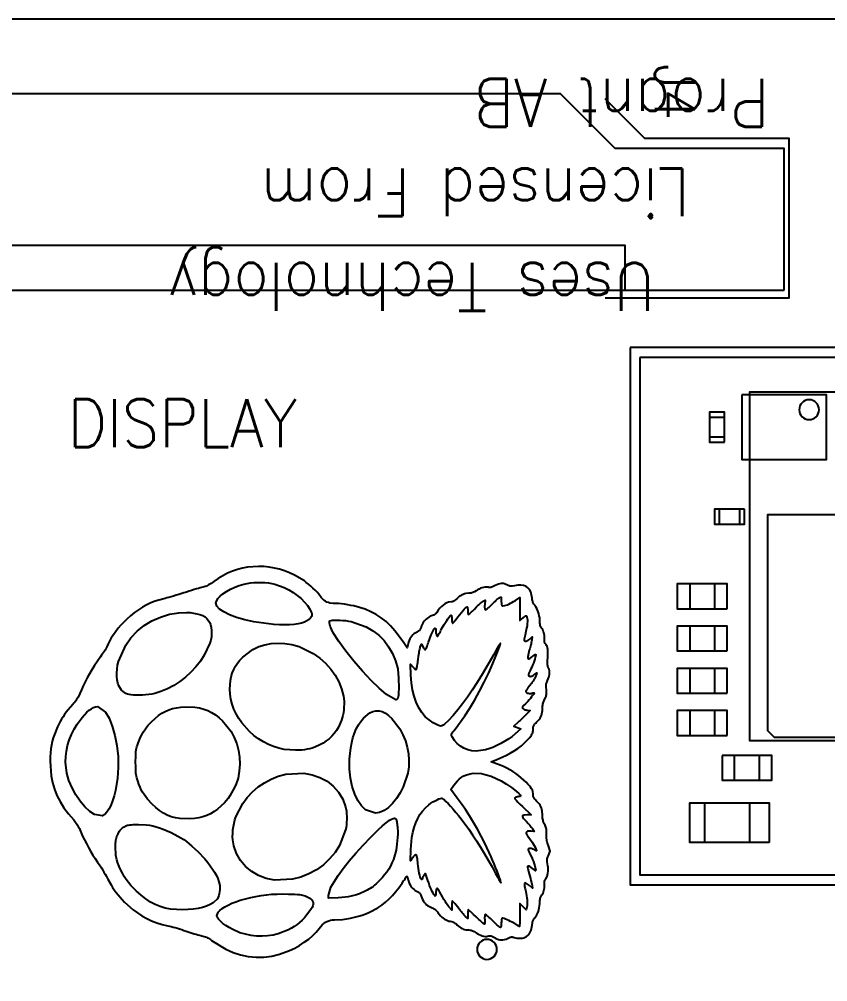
# Model space of a CAD drawing. Header units: millimetres. Extents: x 11 to 294, y 32 to 198.
# Drawn here: x 160.72 to 176.97, y 167.89 to 187.24 of the extents above; entities that cross this region are included whole.
import ezdxf

# ---------------------------------------------------------------- set-up
doc = ezdxf.new("R2010")
doc.units = ezdxf.units.MM
for name, color, linetype in [('BOARD_OUTLINE', 85, 'Continuous'), ('PARTS_BOTTOM', 12, 'Continuous'), ('PARTS_TOP', 111, 'Continuous'), ('SILK_BOTTOM', 85, 'Continuous'), ('SILK_TOP', 85, 'Continuous')]:
    doc.layers.add(name, color=color, linetype=linetype)
doc.styles.get("Standard").update_dxf_attribs({"font": 'standard'})

# ---------------------------------------------------------------- blocks, each defined once
blk = doc.blocks.new('Raspberry_Pi4B')
at = {"layer": 'BOARD_OUTLINE'}
blk.add_lwpolyline([(58.5, 3.5), (-20.5, 3.5, 0.414214), (-23.5, 0.5), (-23.5, -49.5, 0.414214), (-20.5, -52.5), (58.5, -52.5, 0.414214), (61.5, -49.5), (61.5, 0.5, 0.414214)], format="xyb", close=True, dxfattribs=at)
at = {"layer": 'PARTS_TOP'}
for points in [[(56.05, -35.7), (58.9, -35.7), (58.9, -32.3), (60, -31.2), (60, -17.8), (58.85, -16.65), (58.85, -13.3), (56.05, -13.3), (56.05, -35.7)], [(56.05, -32.5), (56.95, -32.5), (56.95, -16.5), (56.05, -16.5)], [(54.9, -32.6), (44.1, -32.6), (44.1, -45.6), (54.9, -45.6), (54.9, -32.6)], [(54.7, -32.8), (44.3, -32.8), (44.3, -45.4), (54.7, -45.4), (54.7, -32.8)], [(47.1, -34.55), (47.6, -34.55), (47.6, -33.55), (47.1, -33.55), (47.1, -34.55)], [(47.95, -34.55), (48.45, -34.55), (48.45, -33.55), (47.95, -33.55), (47.95, -34.55)], [(48.8, -34.55), (49.3, -34.55), (49.3, -33.55), (48.8, -33.55), (48.8, -34.55)], [(49.65, -34.55), (50.15, -34.55), (50.15, -33.55), (49.65, -33.55), (49.65, -34.55)], [(44.95, -35.4), (44.95, -33.8), (45.75, -33.8), (45.75, -35.4), (44.95, -35.4)], [(47.6, -33.8), (47.1, -33.8)], [(48.45, -33.8), (47.95, -33.8)], [(49.3, -33.8), (48.8, -33.8)], [(50.15, -33.8), (49.65, -33.8)], [(45.75, -34.1), (44.95, -34.1)], [(53, -34.5), (53.6, -34.5), (53.6, -34.2), (53, -34.2), (53, -34.5)], [(53.1, -34.5), (53.1, -34.2)], [(53.5, -34.2), (53.5, -34.5)], [(47.6, -34.3), (47.1, -34.3)], [(48.45, -34.3), (47.95, -34.3)], [(49.3, -34.3), (48.8, -34.3)], [(50.15, -34.3), (49.65, -34.3)], [(51.65, -34.9), (51.65, -34.3), (51.35, -34.3), (51.35, -34.9), (51.65, -34.9)], [(51.35, -34.4), (51.65, -34.4)], [(46.7, -34.45), (46.2, -34.45), (46.2, -35.45), (46.7, -35.45), (46.7, -34.45)], [(46.2, -34.7), (46.7, -34.7)], [(51.65, -34.8), (51.35, -34.8)], [(45.75, -35), (44.95, -35)], [(53.95, -34.85), (52.65, -34.85), (52.65, -36.55), (53.95, -36.55), (53.95, -34.85)], [(46.2, -35.2), (46.7, -35.2)], [(47.065, -40.635), (51.535, -40.635), (51.535, -35.365), (47.1996, -35.365), (47.065, -35.4996), (47.065, -40.635)]]:
    blk.add_lwpolyline(points, dxfattribs=at)
blk.add_lwpolyline([(53.45, -36.2, 1), (53.85, -36.2, 1)], format="xyb", close=True, dxfattribs=at)
at = {"layer": 'SILK_BOTTOM'}
blk.add_lwpolyline([(42.6, -29.725, 1), (43, -29.725, 1)], format="xyb", close=True, dxfattribs=at)
blk.add_lwpolyline([(54, -42), (54, -35), (47, -35), (47, -42), (54, -42)], dxfattribs=at)
at = {"layer": 'SILK_TOP'}
for points in [[(48.4482, -30.9637), (48.4754, -30.9544), (48.4904, -30.9505), (48.5057, -30.9472), (48.521, -30.9445), (48.536, -30.9426), (48.5501, -30.9414), (48.5632, -30.9411), (48.5748, -30.9417), (48.699, -30.9492), (48.7492, -30.95), (48.7923, -30.9488), (48.8292, -30.9456), (48.8606, -30.9402), (48.8872, -30.9328), (48.9098, -30.9232), (48.9292, -30.9114), (48.953, -30.8952), (48.9643, -30.8892), (48.9753, -30.8845), (48.986, -30.8811), (48.9964, -30.879), (49.0067, -30.878), (49.0169, -30.8781), (49.0271, -30.8793), (49.0796, -30.882), (49.1096, -30.8791), (49.1403, -30.8737), (49.1705, -30.8663), (49.1988, -30.8571), (49.2241, -30.8464), (49.2449, -30.8346), (49.26, -30.8219), (49.276, -30.8083), (49.2856, -30.8031), (49.2966, -30.7988), (49.3094, -30.7955), (49.3244, -30.7929), (49.3417, -30.7912), (49.3617, -30.7902), (49.3849, -30.7899), (49.4684, -30.7841), (49.5094, -30.7772), (49.5493, -30.7678), (49.5874, -30.7561), (49.6231, -30.7424), (49.656, -30.7267), (49.6853, -30.7093), (49.7106, -30.6903), (49.7375, -30.6697), (49.7513, -30.6615), (49.7659, -30.6545), (49.7813, -30.6486), (49.7981, -30.6437), (49.8164, -30.6395), (49.8367, -30.6359), (49.8591, -30.6329), (49.986, -30.604), (50.0341, -30.5788), (50.072, -30.5465), (50.0997, -30.507), (50.1173, -30.4603), (50.1246, -30.4063), (50.1218, -30.3452), (50.1089, -30.2768), (50.1014, -30.2399), (50.0998, -30.2247), (50.0997, -30.2107), (50.1012, -30.1973), (50.1045, -30.1838), (50.1096, -30.1694), (50.1167, -30.1533), (50.1258, -30.135), (50.1497, -30.0801), (50.1561, -30.0555), (50.1586, -30.0317), (50.1573, -30.0078), (50.1523, -29.9828), (50.1433, -29.9557), (50.1306, -29.9258), (50.1139, -29.892), (50.0934, -29.8504), (50.0861, -29.8332), (50.0807, -29.8178), (50.0772, -29.8037), (50.0754, -29.7905), (50.0754, -29.7778), (50.077, -29.7651), (50.0802, -29.7519), (50.0852, -29.705), (50.0832, -29.6794), (50.0781, -29.6526), (50.0701, -29.6248), (50.0592, -29.596), (50.0454, -29.5665), (50.0287, -29.5363), (50.0093, -29.5055), (49.9886, -29.4712), (49.9804, -29.4551), (49.9736, -29.4393), (49.9681, -29.4237), (49.9639, -29.408), (49.961, -29.3921), (49.9592, -29.3757), (49.9587, -29.3587), (49.9534, -29.2994), (49.9467, -29.2714), (49.9374, -29.2445), (49.9253, -29.2183), (49.9104, -29.1928), (49.8928, -29.1679), (49.8723, -29.1433), (49.849, -29.119), (49.8252, -29.0939), (49.8157, -29.0818), (49.8077, -29.07), (49.8012, -29.0585), (49.7962, -29.0472), (49.7927, -29.0361), (49.7906, -29.0252), (49.7899, -29.0144), (49.7784, -28.9486), (49.7643, -28.9148), (49.745, -28.8808), (49.7205, -28.8468), (49.6911, -28.813), (49.6571, -28.7797), (49.6185, -28.7472), (49.5756, -28.7157), (49.5563, -28.701), (49.5476, -28.6931), (49.5398, -28.6851), (49.5331, -28.6772), (49.5276, -28.6697), (49.5234, -28.6628), (49.5208, -28.6566), (49.5199, -28.6516), (49.5088, -28.6099), (49.4964, -28.5844), (49.4805, -28.5574), (49.4621, -28.5303), (49.4421, -28.5044), (49.4214, -28.4811), (49.4009, -28.4616), (49.3815, -28.4473), (49.3584, -28.4344), (49.3453, -28.4278), (49.3315, -28.4212), (49.3175, -28.4149), (49.3035, -28.409), (49.2898, -28.4036), (49.2769, -28.3989), (49.265, -28.395), (49.237, -28.3838), (49.2252, -28.3771), (49.2147, -28.3693), (49.2051, -28.3601), (49.1963, -28.3494), (49.188, -28.3369), (49.1801, -28.3224), (49.1722, -28.3056), (49.142, -28.2558), (49.122, -28.2334), (49.099, -28.2127), (49.073, -28.1939), (49.0441, -28.1769), (49.0124, -28.162), (48.978, -28.1492), (48.941, -28.1385), (48.86, -28.1182), (48.9832, -28.0406), (49.2071, -27.876), (49.3033, -27.7879), (49.3894, -27.6956), (49.4656, -27.5988), (49.5323, -27.4973), (49.5895, -27.3907), (49.6376, -27.2788), (49.6768, -27.1613), (49.7045, -27.0509), (49.7169, -26.9895), (49.728, -26.926), (49.7375, -26.8621), (49.7453, -26.7993), (49.7512, -26.7391), (49.7549, -26.6832), (49.7562, -26.6331), (49.7635, -26.5689), (49.7723, -26.5376), (49.784, -26.5074), (49.7985, -26.4791), (49.8154, -26.4529), (49.8344, -26.4296), (49.8553, -26.4096), (49.8777, -26.3934), (49.9406, -26.3456), (49.9795, -26.3104), (50.021, -26.27), (50.0634, -26.2264), (50.1049, -26.1812), (50.1438, -26.1362), (50.1784, -26.0933), (50.2068, -26.0542), (50.3246, -25.857), (50.3717, -25.7582), (50.4112, -25.6585), (50.4431, -25.5575), (50.4677, -25.4546), (50.485, -25.3493), (50.4953, -25.2411), (50.4987, -25.1293), (50.4835, -24.9142), (50.4645, -24.8099), (50.438, -24.7078), (50.404, -24.608), (50.3625, -24.5104), (50.3135, -24.4151), (50.2571, -24.3221), (50.1933, -24.2315), (50.1555, -24.1779), (50.14, -24.1533), (50.1265, -24.1297), (50.1149, -24.1068), (50.1048, -24.0841), (50.096, -24.0613), (50.0885, -24.038), (50.0819, -24.0138), (50.0685, -23.9611), (50.0582, -23.9247), (50.046, -23.8831), (50.0322, -23.8373), (50.0172, -23.7884), (50.0015, -23.7375), (49.9852, -23.6857), (49.9688, -23.6341), (49.9352, -23.5292), (49.919, -23.4767), (49.9037, -23.4256), (49.8895, -23.3771), (49.8768, -23.3324), (49.8659, -23.2926), (49.8571, -23.2589), (49.8507, -23.2324), (49.7999, -23.0569), (49.7654, -22.9704), (49.7251, -22.8851), (49.6791, -22.8012), (49.6276, -22.7192), (49.5709, -22.6392), (49.509, -22.5615), (49.4422, -22.4864), (49.3206, -22.3687), (49.2562, -22.3137), (49.1908, -22.2624), (49.1255, -22.2155), (49.0612, -22.1736), (48.9991, -22.1377), (48.9401, -22.1084), (48.8853, -22.0864), (48.8586, -22.0734), (48.8396, -22.0626), (48.8177, -22.0495), (48.7934, -22.0343), (48.7673, -22.0174), (48.7401, -21.9992), (48.7123, -21.9799), (48.6845, -21.9599), (48.5067, -21.8383), (48.4222, -21.7846), (48.3398, -21.7352), (48.2591, -21.6897), (48.1794, -21.648), (48.1004, -21.6095), (48.0214, -21.5741), (47.9419, -21.5413), (47.8969, -21.5204), (47.873, -21.5071), (47.8485, -21.4922), (47.8234, -21.4757), (47.7981, -21.4579), (47.7727, -21.4389), (47.7475, -21.4188), (47.7225, -21.3979), (47.6151, -21.3071), (47.5667, -21.2692), (47.5201, -21.2352), (47.4742, -21.2042), (47.4277, -21.1755), (47.3793, -21.1481), (47.3278, -21.1212), (47.2719, -21.0941), (47.1223, -21.0302), (47.0506, -21.0056), (46.9793, -20.9856), (46.9071, -20.9698), (46.8327, -20.9581), (46.7548, -20.95), (46.6721, -20.9454), (46.5833, -20.9439), (46.2907, -20.9642), (46.1544, -20.9911), (46.0231, -21.0298), (45.8958, -21.0809), (45.7712, -21.1448), (45.6481, -21.222), (45.5254, -21.3129), (45.4019, -21.4181), (45.362, -21.4507), (45.3403, -21.4666), (45.3181, -21.4819), (45.2954, -21.4963), (45.2728, -21.5098), (45.2504, -21.5219), (45.2287, -21.5325), (45.2078, -21.5413), (45.0749, -21.5982), (45.0018, -21.6336), (44.9262, -21.6726), (44.8493, -21.7145), (44.7725, -21.7585), (44.6972, -21.8039), (44.6247, -21.8499), (44.5564, -21.8957), (44.4796, -21.9474), (44.4382, -21.9741), (44.3963, -22.0004), (44.3547, -22.0258), (44.3145, -22.0498), (44.2766, -22.0716), (44.2422, -22.0908), (44.2121, -22.1067), (44.0996, -22.168), (44.0469, -22.2005), (43.9959, -22.2345), (43.9463, -22.2705), (43.8974, -22.3088), (43.849, -22.3498), (43.8004, -22.3937), (43.7514, -22.4409), (43.5975, -22.6112), (43.532, -22.6993), (43.4736, -22.7904), (43.4219, -22.8851), (43.3767, -22.984), (43.3374, -23.088), (43.3038, -23.1975), (43.2754, -23.3134), (43.2601, -23.3774), (43.2497, -23.4161), (43.238, -23.4579), (43.2253, -23.5017), (43.2117, -23.5465), (43.1976, -23.5913), (43.1833, -23.6349), (43.1691, -23.6762), (43.1411, -23.7593), (43.1277, -23.801), (43.115, -23.8416), (43.1033, -23.8803), (43.093, -23.916), (43.0843, -23.948), (43.0775, -23.9752), (43.0729, -23.9969), (43.0609, -24.0431), (43.0533, -24.0649), (43.0446, -24.086), (43.0346, -24.1069), (43.0233, -24.1275), (43.0105, -24.1483), (42.9961, -24.1694), (42.9801, -24.191), (42.8023, -24.475), (42.738, -24.6227), (42.6902, -24.7734), (42.659, -24.9268), (42.6444, -25.0825), (42.6466, -25.2398), (42.6657, -25.3985), (42.7016, -25.558), (42.7758, -25.7587), (42.8254, -25.8597), (42.8816, -25.9585), (42.9431, -26.0532), (43.0088, -26.1418), (43.0773, -26.2224), (43.1475, -26.2928), (43.218, -26.3512), (43.2926, -26.4139), (43.3213, -26.4449), (43.3447, -26.4766), (43.3632, -26.5094), (43.3769, -26.5439), (43.3864, -26.5807), (43.3918, -26.6204), (43.3936, -26.6635), (43.4027, -26.8207), (43.4131, -26.9012), (43.4272, -26.9819), (43.4448, -27.062), (43.4657, -27.1408), (43.4898, -27.2173), (43.517, -27.2908), (43.5471, -27.3605), (43.6387, -27.5304), (43.6914, -27.6087), (43.7493, -27.6831), (43.8127, -27.7543), (43.8822, -27.8228), (43.9581, -27.889), (44.0409, -27.9536), (44.1311, -28.017), (44.1801, -28.0496), (44.2019, -28.0646), (44.2215, -28.0782), (44.2383, -28.0903), (44.2521, -28.1005), (44.2624, -28.1085), (44.2689, -28.1139), (44.2712, -28.1166), (44.2667, -28.1197), (44.2614, -28.1219), (44.2542, -28.1245), (44.2455, -28.1273), (44.2354, -28.1303), (44.2241, -28.1335), (44.2118, -28.1368), (44.1986, -28.1402), (44.1313, -28.1641), (44.1006, -28.1794), (44.0724, -28.1967), (44.0466, -28.2158), (44.0237, -28.2366), (44.0038, -28.2589), (43.9872, -28.2825), (43.9741, -28.3073), (43.9584, -28.3391), (43.95, -28.3516), (43.9408, -28.3624), (43.9304, -28.3717), (43.9184, -28.3799), (43.9045, -28.3874), (43.8883, -28.3946), (43.8695, -28.4018), (43.8006, -28.4302), (43.7709, -28.4473), (43.744, -28.4666), (43.7198, -28.4881), (43.6981, -28.512), (43.6788, -28.5384), (43.6618, -28.5675), (43.6467, -28.5992), (43.6283, -28.6375), (43.618, -28.6551), (43.607, -28.6715), (43.5952, -28.687), (43.5826, -28.7015), (43.5693, -28.715), (43.5552, -28.7276), (43.5404, -28.7393), (43.4772, -28.7922), (43.4506, -28.8193), (43.4275, -28.8468), (43.4078, -28.8745), (43.3916, -28.9023), (43.3791, -28.9302), (43.3701, -28.958), (43.3649, -28.9857), (43.3584, -29.0202), (43.3535, -29.036), (43.3472, -29.0511), (43.3395, -29.0659), (43.3301, -29.0806), (43.319, -29.0956), (43.3058, -29.1111), (43.2906, -29.1275), (43.2481, -29.1771), (43.2318, -29.2009), (43.2185, -29.2246), (43.2081, -29.2487), (43.2004, -29.2735), (43.1951, -29.2996), (43.192, -29.3272), (43.191, -29.357), (43.1887, -29.3887), (43.1855, -29.4042), (43.181, -29.4198), (43.175, -29.4357), (43.1673, -29.4521), (43.1579, -29.4694), (43.1467, -29.4877), (43.1337, -29.5072), (43.0977, -29.5685), (43.084, -29.5991), (43.0734, -29.6292), (43.066, -29.6584), (43.0618, -29.6865), (43.0609, -29.7131), (43.0635, -29.7378), (43.0695, -29.7604), (43.0748, -29.7809), (43.0753, -29.7909), (43.0744, -29.8011), (43.0719, -29.8118), (43.0677, -29.8232), (43.0617, -29.8358), (43.0539, -29.8496), (43.0442, -29.865), (43.0117, -29.9256), (43.0014, -29.9558), (42.9951, -29.986), (42.9927, -30.0162), (42.9942, -30.0465), (42.9997, -30.077), (43.009, -30.1076), (43.0223, -30.1384), (43.0386, -30.1763), (43.044, -30.1917), (43.0475, -30.2054), (43.0494, -30.2181), (43.0495, -30.2303), (43.0481, -30.2426), (43.0452, -30.2557), (43.0408, -30.27), (43.0269, -30.3266), (43.0238, -30.356), (43.0231, -30.3854), (43.025, -30.4144), (43.0292, -30.4423), (43.0358, -30.4687), (43.0448, -30.493), (43.056, -30.5148), (43.0888, -30.5562), (43.109, -30.5735), (43.1318, -30.5886), (43.1574, -30.6016), (43.1859, -30.6124), (43.2176, -30.6212), (43.2524, -30.628), (43.2906, -30.6329), (43.3311, -30.6385), (43.3489, -30.6422), (43.3653, -30.6465), (43.3802, -30.6516), (43.3938, -30.6574), (43.4061, -30.6641), (43.4172, -30.6716), (43.4273, -30.6802), (43.4789, -30.7203), (43.5061, -30.7362), (43.5349, -30.7495), (43.5659, -30.7605), (43.5995, -30.7693), (43.6362, -30.7762), (43.6765, -30.7813), (43.721, -30.7848), (43.7811, -30.7899), (43.8054, -30.7931), (43.8264, -30.7968), (43.8444, -30.8012), (43.8599, -30.8063), (43.8732, -30.8122), (43.8847, -30.8191), (43.8948, -30.827), (43.932, -30.8515), (43.9554, -30.8616), (43.981, -30.8701), (44.008, -30.8767), (44.0356, -30.8812), (44.063, -30.8836), (44.0895, -30.8836), (44.1142, -30.881), (44.1386, -30.8786), (44.1499, -30.879), (44.1609, -30.8806), (44.1717, -30.8834), (44.1826, -30.8875), (44.1937, -30.8929), (44.2051, -30.8997), (44.2172, -30.908), (44.2687, -30.9346), (44.2999, -30.9442), (44.3338, -30.9511), (44.3697, -30.9553), (44.4067, -30.9568), (44.4442, -30.9553), (44.4814, -30.9509), (44.5176, -30.9434), (44.5574, -30.9344), (44.5741, -30.9324), (44.5898, -30.9323), (44.6054, -30.934), (44.622, -30.9376), (44.6403, -30.9431), (44.6615, -30.9507), (44.6863, -30.9603), (44.7758, -30.9974), (44.8821, -30.9586), (44.9334, -30.9408), (44.9571, -30.9344), (44.9803, -30.9294), (45.0038, -30.9257), (45.0283, -30.9232), (45.0542, -30.9218), (45.0823, -30.9213), (45.1133, -30.9215), (45.1735, -30.9222), (45.1978, -30.9212), (45.2195, -30.9189), (45.2393, -30.9153), (45.2583, -30.91), (45.2774, -30.9029), (45.2974, -30.8939), (45.3192, -30.8827), (45.3589, -30.8644), (45.3779, -30.8575), (45.3968, -30.8519), (45.4161, -30.8475), (45.4361, -30.8443), (45.4573, -30.8421), (45.4801, -30.8409), (45.5049, -30.8405), (45.5794, -30.8359), (45.6119, -30.8297), (45.6421, -30.8207), (45.6707, -30.8084), (45.6983, -30.7927), (45.7255, -30.7733), (45.7531, -30.75), (45.7816, -30.7223), (45.8144, -30.6907), (45.8283, -30.6793), (45.8416, -30.6706), (45.8547, -30.6641), (45.8683, -30.6596), (45.883, -30.6567), (45.8995, -30.6553), (45.9184, -30.6548), (45.9722, -30.6471), (45.9998, -30.637), (46.0284, -30.6223), (46.0585, -30.6026), (46.0906, -30.5776), (46.1252, -30.547), (46.1627, -30.5104), (46.2036, -30.4675), (46.2943, -30.3611), (46.3354, -30.3053), (46.3739, -30.2474), (46.4099, -30.187), (46.4436, -30.124), (46.4752, -30.0579), (46.5048, -29.9886), (46.5327, -29.9156), (46.5715, -29.8093), (46.6171, -29.9258), (46.6977, -30.1063), (46.7431, -30.1909), (46.7913, -30.2711), (46.8421, -30.3462), (46.895, -30.4156), (46.9496, -30.4787), (47.0056, -30.5351), (47.0626, -30.584), (47.1071, -30.6167), (47.1257, -30.6286), (47.1428, -30.6378), (47.159, -30.6447), (47.175, -30.6496), (47.1914, -30.6527), (47.2088, -30.6544), (47.228, -30.6548), (47.2649, -30.6566), (47.2801, -30.6592), (47.2939, -30.6635), (47.3072, -30.6699), (47.3205, -30.6786), (47.3346, -30.69), (47.3503, -30.7045), (47.3681, -30.7223), (47.4242, -30.7733), (47.4514, -30.7927), (47.4789, -30.8084), (47.5073, -30.8207), (47.5373, -30.8297), (47.5696, -30.8359), (47.6046, -30.8394), (47.6432, -30.8405), (47.6912, -30.8421), (47.7122, -30.8444), (47.732, -30.8477), (47.7508, -30.8522), (47.7693, -30.858), (47.7879, -30.8652), (47.807, -30.874), (47.8271, -30.8844), (47.8687, -30.9053), (47.8868, -30.9122), (47.9043, -30.9172), (47.9223, -30.9203), (47.9419, -30.9217), (47.9639, -30.9217), (47.9895, -30.9205), (48.0195, -30.9181), (48.0724, -30.9146), (48.0947, -30.9144), (48.1149, -30.9155), (48.1336, -30.9177), (48.1514, -30.9212), (48.1689, -30.9261), (48.1866, -30.9324), (48.2052, -30.9401), (48.2729, -30.9663), (48.3019, -30.9747), (48.3286, -30.9801), (48.3535, -30.9825), (48.3773, -30.9819), (48.4006, -30.9786), (48.424, -30.9725)], [(46.2458, -22.3008), (45.9964, -22.2587), (45.885, -22.2306), (45.7842, -22.1985), (45.6954, -22.163), (45.6198, -22.1245), (45.5589, -22.0837), (45.514, -22.041), (45.4863, -21.997), (45.5097, -21.8341), (45.5732, -21.7402), (45.6642, -21.6437), (45.7774, -21.5493), (45.9073, -21.4612), (46.0489, -21.384), (46.1966, -21.322), (46.3453, -21.2797), (46.5656, -21.2547), (46.6766, -21.2579), (46.7877, -21.2713), (46.8985, -21.2949), (47.0087, -21.3286), (47.1177, -21.3723), (47.2252, -21.4258), (47.3309, -21.489), (47.4635, -21.5854), (47.519, -21.6335), (47.5669, -21.681), (47.6068, -21.7275), (47.6385, -21.7727), (47.6615, -21.816), (47.6755, -21.8572), (47.6803, -21.8957), (47.5714, -22.0575), (47.4475, -22.1298), (47.2882, -22.1933), (47.1016, -22.2458), (46.896, -22.285), (46.6793, -22.3088), (46.4599, -22.3148)], [(43.8189, -24.3058), (43.7356, -24.2199), (43.7004, -24.1595), (43.6697, -24.0886), (43.644, -24.008), (43.6235, -23.9187), (43.6085, -23.8215), (43.5992, -23.7174), (43.5961, -23.6071), (43.6117, -23.3665), (43.6323, -23.2582), (43.6622, -23.1558), (43.7022, -23.0575), (43.7529, -22.9619), (43.8149, -22.8671), (43.889, -22.7716), (43.9758, -22.6738), (44.087, -22.5658), (44.145, -22.5177), (44.2049, -22.4734), (44.2666, -22.4329), (44.3304, -22.3961), (44.3962, -22.363), (44.4642, -22.3335), (44.5344, -22.3075), (44.6016, -22.2859), (44.6318, -22.278), (44.6614, -22.2719), (44.6917, -22.2672), (44.724, -22.2639), (44.7594, -22.2618), (44.7993, -22.2606), (44.845, -22.2603), (44.9353, -22.2603), (44.9689, -22.2617), (44.9974, -22.2644), (45.0223, -22.2688), (45.0456, -22.2752), (45.0691, -22.2838), (45.0944, -22.295), (45.1234, -22.3092), (45.1697, -22.3347), (45.1884, -22.3469), (45.2048, -22.3592), (45.2193, -22.372), (45.2323, -22.3857), (45.2443, -22.4007), (45.2557, -22.4172), (45.2669, -22.4358), (45.2879, -22.4775), (45.2951, -22.4978), (45.3005, -22.52), (45.3043, -22.546), (45.3068, -22.5774), (45.3082, -22.6162), (45.3089, -22.664), (45.3091, -22.7227), (45.3027, -22.8759), (45.2948, -22.9447), (45.2831, -23.0111), (45.2669, -23.0771), (45.2457, -23.1449), (45.2191, -23.2164), (45.1864, -23.2939), (45.1471, -23.3792), (45.0783, -23.5134), (45.0433, -23.5734), (45.0066, -23.6304), (44.9674, -23.6856), (44.9246, -23.7403), (44.8773, -23.7957), (44.8246, -23.8533), (44.7657, -23.9142), (44.6198, -24.0524), (44.5501, -24.1114), (44.4823, -24.1641), (44.4161, -24.2105), (44.3511, -24.2509), (44.2872, -24.2854), (44.2241, -24.3143), (44.1615, -24.3378), (44.0857, -24.3532), (44.0441, -24.3558), (44.0018, -24.355), (43.9598, -24.3511), (43.9193, -24.3441), (43.8815, -24.3341), (43.8477, -24.3213)], [(48.9562, -24.1572), (48.7121, -24.0426), (48.5942, -23.9648), (48.481, -23.8753), (48.3742, -23.7757), (48.2752, -23.6673), (48.1858, -23.5518), (48.1073, -23.4305), (48.0415, -23.305), (47.986, -23.1723), (47.9645, -23.1097), (47.9468, -23.0484), (47.9328, -22.9877), (47.9221, -22.9264), (47.9146, -22.8638), (47.91, -22.799), (47.9081, -22.7311), (47.9112, -22.6169), (47.9158, -22.5722), (47.923, -22.5338), (47.9333, -22.5), (47.9471, -22.4692), (47.965, -22.4401), (47.9873, -22.4109), (48.0145, -22.3801), (48.0976, -22.3262), (48.1535, -22.3073), (48.2169, -22.2939), (48.2862, -22.2863), (48.3597, -22.2847), (48.4359, -22.2893), (48.5132, -22.3002), (48.59, -22.3177), (48.9179, -22.4628), (49.0635, -22.5684), (49.1946, -22.6932), (49.3093, -22.8351), (49.4058, -22.9917), (49.4824, -23.1611), (49.5374, -23.3411), (49.5688, -23.5294), (49.5746, -23.6837), (49.5703, -23.7578), (49.5614, -23.8285), (49.5482, -23.8949), (49.5308, -23.9558), (49.5095, -24.0104), (49.4844, -24.0576), (49.4557, -24.0965), (49.3797, -24.1497), (49.3292, -24.1685), (49.2727, -24.1818), (49.2117, -24.1894), (49.148, -24.191), (49.083, -24.1863), (49.0185, -24.1752)], [(46.2458, -24.7209), (46.13, -24.6826), (46.0686, -24.6561), (46.0067, -24.626), (45.946, -24.5929), (45.888, -24.5579), (45.834, -24.5217), (45.7857, -24.4852), (45.7445, -24.4492), (45.6198, -24.3118), (45.5699, -24.2411), (45.5277, -24.1684), (45.4931, -24.093), (45.4657, -24.0143), (45.4453, -23.9317), (45.4314, -23.8445), (45.4239, -23.7522), (45.4286, -23.5539), (45.4428, -23.4645), (45.4655, -23.3802), (45.4972, -23.2997), (45.5382, -23.2219), (45.5892, -23.1456), (45.6505, -23.0696), (45.7226, -22.9927), (45.8189, -22.9023), (45.865, -22.865), (45.9114, -22.832), (45.9591, -22.8024), (46.0094, -22.7756), (46.0633, -22.7508), (46.122, -22.7272), (46.1867, -22.7041), (46.2501, -22.6847), (46.28, -22.6779), (46.3112, -22.6727), (46.3459, -22.6689), (46.386, -22.6663), (46.4333, -22.6647), (46.49, -22.6639), (46.558, -22.6636), (46.6889, -22.6653), (46.7368, -22.6671), (46.7765, -22.67), (46.811, -22.6746), (46.8428, -22.681), (46.8746, -22.6898), (46.9093, -22.7013), (46.9495, -22.716), (47.0641, -22.7637), (47.116, -22.7893), (47.165, -22.8165), (47.2116, -22.8455), (47.2562, -22.8766), (47.2994, -22.9102), (47.3416, -22.9466), (47.3833, -22.986), (47.5, -23.12), (47.546, -23.1876), (47.5845, -23.2568), (47.6157, -23.3286), (47.6402, -23.4038), (47.6582, -23.4834), (47.6704, -23.5683), (47.6769, -23.6594), (47.67, -23.8551), (47.6552, -23.9452), (47.6324, -24.0309), (47.6016, -24.1126), (47.5625, -24.1909), (47.5149, -24.2663), (47.4586, -24.3393), (47.3934, -24.4104), (47.1791, -24.5799), (47.0587, -24.6443), (46.9315, -24.6946), (46.7989, -24.7305), (46.6626, -24.7514), (46.5239, -24.7571), (46.3845, -24.7471)], [(43.6045, -26.1875), (43.4869, -26.1003), (43.4348, -26.0548), (43.3867, -26.0077), (43.3422, -25.9584), (43.3011, -25.9067), (43.263, -25.8523), (43.2275, -25.7947), (43.1944, -25.7335), (43.1151, -25.531), (43.0895, -25.4248), (43.0733, -25.3162), (43.0665, -25.2058), (43.0693, -25.0943), (43.0816, -24.9824), (43.1037, -24.8706), (43.1354, -24.7597), (43.1979, -24.6136), (43.2373, -24.5425), (43.2797, -24.4759), (43.3236, -24.4161), (43.367, -24.3655), (43.4084, -24.3264), (43.4459, -24.3012), (43.478, -24.2923), (43.5459, -24.3214), (43.5824, -24.3559), (43.6195, -24.4021), (43.6565, -24.4587), (43.6925, -24.5245), (43.7267, -24.5983), (43.7584, -24.6788), (43.7868, -24.7648), (43.8441, -24.9781), (43.8661, -25.0823), (43.8839, -25.1863), (43.8975, -25.2908), (43.9072, -25.3969), (43.913, -25.5054), (43.915, -25.6173), (43.9134, -25.7335), (43.9088, -25.8661), (43.906, -25.9157), (43.9026, -25.9565), (43.8982, -25.9905), (43.8926, -26.0194), (43.8856, -26.0452), (43.8769, -26.0697), (43.8661, -26.0947), (43.8211, -26.175), (43.7964, -26.202), (43.7701, -26.2205), (43.7418, -26.2305), (43.7114, -26.2321), (43.6785, -26.2254), (43.6429, -26.2105)], [(49.4321, -26.1487), (49.3804, -26.0603), (49.3606, -25.9991), (49.345, -25.9276), (49.3338, -25.8465), (49.327, -25.7565), (49.3247, -25.6586), (49.3271, -25.5533), (49.3342, -25.4416), (49.3886, -25.0371), (49.4286, -24.8557), (49.4752, -24.6927), (49.5273, -24.5517), (49.5836, -24.436), (49.6428, -24.349), (49.7036, -24.2944), (49.7646, -24.2754), (49.852, -24.3142), (49.8998, -24.3593), (49.9482, -24.4182), (49.9957, -24.4887), (50.0406, -24.5684), (50.0814, -24.6549), (50.1165, -24.7459), (50.1443, -24.8391), (50.168, -24.9703), (50.1747, -25.0418), (50.1781, -25.1154), (50.1781, -25.1896), (50.1747, -25.263), (50.168, -25.334), (50.1578, -25.4014), (50.1443, -25.4635), (50.077, -25.6508), (50.0307, -25.7418), (49.9772, -25.8292), (49.9176, -25.9115), (49.8529, -25.9874), (49.7841, -26.0555), (49.7121, -26.1142), (49.638, -26.1622), (49.5776, -26.1932), (49.5531, -26.2015), (49.5313, -26.2049), (49.5113, -26.2035), (49.4923, -26.1972), (49.4733, -26.186), (49.4535, -26.1698)], [(47.4069, -26.8018), (47.2653, -26.7376), (47.2014, -26.6986), (47.1419, -26.655), (47.0869, -26.6066), (47.0364, -26.5534), (46.9902, -26.4955), (46.9483, -26.4326), (46.9107, -26.3647), (46.8665, -26.2645), (46.849, -26.2143), (46.8344, -26.1634), (46.8227, -26.1112), (46.8138, -26.0572), (46.8076, -26.0008), (46.8039, -25.9415), (46.8027, -25.8787), (46.8218, -25.6508), (46.8456, -25.541), (46.8787, -25.4343), (46.921, -25.3308), (46.9725, -25.2307), (47.033, -25.1344), (47.1024, -25.0421), (47.1807, -24.9538), (47.3533, -24.7985), (47.4438, -24.7352), (47.5369, -24.6815), (47.6323, -24.6375), (47.7301, -24.6032), (47.8298, -24.5786), (47.9314, -24.5638), (48.0347, -24.5589), (48.2053, -24.5705), (48.2828, -24.5853), (48.3559, -24.6064), (48.4253, -24.6341), (48.4915, -24.6687), (48.5553, -24.7102), (48.6171, -24.7591), (48.6777, -24.8154), (48.8318, -25.0201), (48.8865, -25.1364), (48.926, -25.2603), (48.95, -25.3905), (48.9584, -25.5256), (48.9508, -25.6645), (48.9271, -25.8056), (48.887, -25.9479), (48.75, -26.2338), (48.6581, -26.3627), (48.553, -26.4802), (48.4365, -26.5846), (48.3103, -26.6745), (48.1762, -26.7481), (48.0359, -26.804), (47.8913, -26.8407), (47.7889, -26.8514), (47.7323, -26.8524), (47.674, -26.8505), (47.6154, -26.8458), (47.558, -26.8385), (47.5031, -26.8287), (47.4523, -26.8165)], [(45.2028, -26.8829), (44.8891, -26.7616), (44.7475, -26.6708), (44.6181, -26.5622), (44.5026, -26.4377), (44.4024, -26.2989), (44.3193, -26.1476), (44.2548, -25.9856), (44.2104, -25.8146), (44.1951, -25.4558), (44.2271, -25.2897), (44.2836, -25.1356), (44.3631, -24.9962), (44.4643, -24.8739), (44.5858, -24.7713), (44.7261, -24.6908), (44.8838, -24.6349), (45.0013, -24.6163), (45.0662, -24.6132), (45.1335, -24.6141), (45.2021, -24.619), (45.2707, -24.6279), (45.3381, -24.6405), (45.4031, -24.6569), (45.4644, -24.677), (45.735, -24.815), (45.8565, -24.9062), (45.9672, -25.0104), (46.066, -25.1262), (46.1518, -25.2524), (46.2235, -25.3875), (46.28, -25.5304), (46.32, -25.6795), (46.3413, -26.042), (46.312, -26.2109), (46.2578, -26.368), (46.1804, -26.5107), (46.0811, -26.6361), (45.9615, -26.7418), (45.8229, -26.8249), (45.6669, -26.8829), (45.5765, -26.8986), (45.5241, -26.9031), (45.4688, -26.9054), (45.4121, -26.9054), (45.3557, -26.9031), (45.301, -26.8986), (45.2495, -26.8919)], [(44.7471, -27.887), (44.6054, -27.8432), (44.5392, -27.8159), (44.4757, -27.7848), (44.4145, -27.7498), (44.3553, -27.7106), (44.2978, -27.6671), (44.2418, -27.6191), (44.1868, -27.5664), (44.1192, -27.4971), (44.0918, -27.4665), (44.0678, -27.4373), (44.0464, -27.4086), (44.0269, -27.3794), (44.0085, -27.3487), (43.9906, -27.3158), (43.9724, -27.2795), (43.9187, -27.1596), (43.8981, -27.1044), (43.8811, -27.0502), (43.8675, -26.9953), (43.8567, -26.9381), (43.8483, -26.8769), (43.8421, -26.8101), (43.8374, -26.736), (43.8273, -26.5369), (43.8847, -26.5369), (44.0491, -26.589), (44.1607, -26.651), (44.2881, -26.7339), (44.4284, -26.8358), (44.5785, -26.9544), (44.7357, -27.0876), (44.8969, -27.2333), (45.0593, -27.3892), (45.2157, -27.5489), (45.2769, -27.6153), (45.3274, -27.6735), (45.3676, -27.7241), (45.3981, -27.7678), (45.4193, -27.8052), (45.4317, -27.8369), (45.4357, -27.8634), (45.4335, -27.8815), (45.4304, -27.8884), (45.4254, -27.8941), (45.4184, -27.8987), (45.4089, -27.9025), (45.3968, -27.9057), (45.3816, -27.9083), (45.3631, -27.9107), (45.3359, -27.9144), (45.3218, -27.9165), (45.3078, -27.9187), (45.2941, -27.9208), (45.2812, -27.9228), (45.2694, -27.9246), (45.2588, -27.9262), (45.25, -27.9275), (45.168, -27.9322), (45.1114, -27.9309), (45.0485, -27.9275), (44.9824, -27.9221), (44.9161, -27.9152), (44.8528, -27.9068), (44.7954, -27.8974)], [(47.8744, -27.9394), (47.8541, -27.9336), (47.8457, -27.9298), (47.8384, -27.9253), (47.8322, -27.9203), (47.8271, -27.9146), (47.8232, -27.9083), (47.8204, -27.9013), (47.8187, -27.8938), (47.923, -27.7032), (48.0486, -27.5591), (48.209, -27.3957), (48.3938, -27.2229), (48.5924, -27.0504), (48.7942, -26.8884), (48.9888, -26.7465), (49.1655, -26.6348), (49.2359, -26.599), (49.2696, -26.585), (49.3014, -26.5738), (49.3305, -26.5657), (49.3561, -26.5608), (49.3776, -26.5592), (49.3942, -26.5614), (49.4051, -26.5673), (49.418, -26.6157), (49.4207, -26.6585), (49.4212, -26.7099), (49.4193, -26.767), (49.4154, -26.827), (49.4094, -26.8871), (49.4014, -26.9443), (49.3916, -26.9959), (49.2852, -27.299), (49.2078, -27.4315), (49.1151, -27.5507), (49.0075, -27.6562), (48.8857, -27.7474), (48.7501, -27.8239), (48.6012, -27.8852), (48.4398, -27.9309), (48.339, -27.943), (48.2692, -27.947), (48.1926, -27.9496), (48.114, -27.9507), (48.0382, -27.9503), (47.9698, -27.9483), (47.9137, -27.9447)], [(46.3453, -28.1334), (46.0711, -28.0436), (45.946, -27.9803), (45.8325, -27.9076), (45.7335, -27.8278), (45.6516, -27.7431), (45.5898, -27.6558), (45.5506, -27.568), (45.5369, -27.482), (45.6048, -27.2864), (45.6844, -27.2018), (45.7908, -27.1277), (45.9211, -27.0656), (46.0724, -27.0168), (46.2418, -26.9827), (46.4266, -26.9646), (46.6238, -26.9639), (46.8516, -26.9859), (46.9569, -27.0056), (47.056, -27.0311), (47.1485, -27.0622), (47.2341, -27.0988), (47.3124, -27.1408), (47.3831, -27.1881), (47.4457, -27.2406), (47.5533, -27.3678), (47.584, -27.4303), (47.5992, -27.4926), (47.5989, -27.555), (47.5831, -27.6181), (47.5518, -27.6821), (47.5048, -27.7474), (47.4423, -27.8145), (47.2324, -27.9741), (47.1152, -28.0363), (46.992, -28.0861), (46.8645, -28.1231), (46.7344, -28.1467), (46.6034, -28.1567), (46.4731, -28.1524)], [(44.8011, -30.6802), (44.8163, -30.6496), (44.8216, -30.6326), (44.8254, -30.6154), (44.8275, -30.5987), (44.8279, -30.5831), (44.8264, -30.5694), (44.8232, -30.5582), (44.818, -30.5502), (44.8094, -30.55), (44.8017, -30.552), (44.7919, -30.5554), (44.7804, -30.5601), (44.7673, -30.5658), (44.7531, -30.5726), (44.7378, -30.5804), (44.7218, -30.589), (44.6507, -30.6235), (44.6087, -30.641), (44.5651, -30.6577), (44.5219, -30.673), (44.481, -30.6862), (44.4445, -30.6964), (44.4144, -30.7031), (44.3927, -30.7055), (44.3841, -30.7029), (44.3828, -30.6997), (44.3835, -30.695), (44.3863, -30.689), (44.3913, -30.6815), (44.3985, -30.6725), (44.4079, -30.6619), (44.4197, -30.6498), (44.4548, -30.6072), (44.4656, -30.5885), (44.472, -30.5721), (44.4738, -30.5586), (44.4711, -30.5485), (44.4637, -30.5423), (44.4516, -30.5404), (44.4349, -30.5435), (44.3632, -30.5627), (44.3192, -30.5741), (44.2728, -30.5859), (44.2263, -30.5975), (44.1821, -30.6085), (44.1423, -30.6181), (44.1094, -30.6259), (44.0855, -30.6312), (44.0281, -30.643), (44.0821, -30.5806), (44.1271, -30.522), (44.1355, -30.5023), (44.134, -30.4888), (44.1222, -30.481), (44.0996, -30.4788), (44.066, -30.4819), (44.021, -30.4901), (43.964, -30.5029), (43.8753, -30.5222), (43.8368, -30.5286), (43.8014, -30.5329), (43.7685, -30.5353), (43.7374, -30.5358), (43.7074, -30.5345), (43.678, -30.5314), (43.6484, -30.5266), (43.5944, -30.5148), (43.6568, -30.4506), (43.721, -30.3848), (43.4898, -30.3848), (43.4095, -30.3843), (43.3736, -30.3838), (43.3413, -30.3831), (43.3133, -30.3823), (43.2904, -30.3813), (43.2731, -30.3803), (43.2623, -30.3792), (43.2586, -30.3781), (43.2618, -30.37), (43.2657, -30.3629), (43.2709, -30.354), (43.2772, -30.3436), (43.2846, -30.3319), (43.2927, -30.3193), (43.3015, -30.3059), (43.3109, -30.292), (43.3453, -30.2333), (43.3628, -30.1994), (43.3796, -30.1646), (43.3949, -30.1303), (43.408, -30.0982), (43.4183, -30.0698), (43.4249, -30.0467), (43.4273, -30.0304), (43.4214, -30.0242), (43.4145, -30.0215), (43.4053, -30.0192), (43.394, -30.0172), (43.3811, -30.0156), (43.3666, -30.0145), (43.351, -30.0138), (43.3345, -30.0135), (43.3003, -30.0125), (43.2857, -30.0113), (43.2729, -30.0097), (43.262, -30.0076), (43.2534, -30.005), (43.247, -30.0021), (43.243, -29.9987), (43.2417, -29.995), (43.2502, -29.98), (43.2602, -29.9671), (43.2735, -29.9512), (43.2898, -29.9326), (43.3087, -29.9119), (43.3297, -29.8895), (43.3525, -29.8659), (43.3767, -29.8414), (43.423, -29.7932), (43.4432, -29.7709), (43.461, -29.7503), (43.476, -29.7318), (43.488, -29.7161), (43.4964, -29.7035), (43.5011, -29.6945), (43.5016, -29.6895), (43.4917, -29.6837), (43.4832, -29.6816), (43.4727, -29.68), (43.4605, -29.6789), (43.4468, -29.6782), (43.4321, -29.6781), (43.4165, -29.6785), (43.4003, -29.6794), (43.3684, -29.6815), (43.3542, -29.6817), (43.3415, -29.6814), (43.3305, -29.6806), (43.3216, -29.6792), (43.3149, -29.6774), (43.3106, -29.6752), (43.3092, -29.6726), (43.3181, -29.6581), (43.3287, -29.6448), (43.3429, -29.6281), (43.3602, -29.6084), (43.3802, -29.5862), (43.4025, -29.5619), (43.4268, -29.536), (43.4526, -29.5089), (43.5027, -29.4568), (43.5251, -29.4328), (43.5451, -29.4109), (43.5624, -29.3915), (43.5765, -29.3751), (43.5871, -29.3622), (43.5938, -29.3532), (43.5961, -29.3486), (43.5907, -29.3453), (43.5842, -29.3437), (43.5756, -29.3423), (43.5651, -29.341), (43.5528, -29.3399), (43.5391, -29.3391), (43.5242, -29.3386), (43.5083, -29.3384), (43.4206, -29.3384), (43.4712, -29.2861), (43.4965, -29.2618), (43.5138, -29.2464), (43.5336, -29.2295), (43.5552, -29.2113), (43.5782, -29.1925), (43.602, -29.1734), (43.6262, -29.1544), (43.6501, -29.1359), (43.6944, -29.1011), (43.7138, -29.085), (43.7309, -29.0703), (43.7454, -29.0573), (43.7569, -29.0462), (43.765, -29.0374), (43.7695, -29.0312), (43.7699, -29.0279), (43.7605, -29.0246), (43.7525, -29.023), (43.7426, -29.0216), (43.7311, -29.0203), (43.7182, -29.0193), (43.7041, -29.0185), (43.6892, -29.018), (43.6737, -29.0178), (43.5877, -29.0161), (43.6535, -28.9604), (43.6854, -28.9357), (43.706, -28.9215), (43.7288, -28.9063), (43.7532, -28.8908), (43.7787, -28.875), (43.8048, -28.8595), (43.8307, -28.8445), (43.856, -28.8305), (43.9494, -28.7807), (43.9808, -28.7631), (44.0031, -28.7492), (44.0175, -28.7385), (44.0249, -28.7302), (44.0262, -28.7235), (44.0225, -28.7178), (44.0146, -28.7123), (44.0031, -28.707), (43.9949, -28.7046), (43.9856, -28.7025), (43.9752, -28.7007), (43.964, -28.6992), (43.9524, -28.6981), (43.9405, -28.6974), (43.9286, -28.6971), (43.9053, -28.6962), (43.8958, -28.695), (43.8878, -28.6934), (43.8815, -28.6915), (43.8769, -28.6891), (43.8742, -28.6865), (43.8734, -28.6835), (43.8746, -28.6802), (43.9031, -28.6564), (43.9288, -28.6416), (43.961, -28.6253), (43.9986, -28.608), (44.0408, -28.5901), (44.0866, -28.572), (44.135, -28.5541), (44.1851, -28.5368), (44.3285, -28.4895), (44.2897, -28.4592), (44.2746, -28.4476), (44.2668, -28.4426), (44.2591, -28.4381), (44.2517, -28.4344), (44.2446, -28.4313), (44.2381, -28.429), (44.2323, -28.4276), (44.2273, -28.4271), (44.2189, -28.4261), (44.2152, -28.425), (44.2119, -28.4235), (44.2091, -28.4217), (44.2068, -28.4196), (44.2051, -28.4172), (44.204, -28.4146), (44.2037, -28.4119), (44.2278, -28.3948), (44.2553, -28.385), (44.2907, -28.3749), (44.3323, -28.365), (44.3782, -28.3555), (44.4267, -28.347), (44.476, -28.3398), (44.5243, -28.3343), (44.6147, -28.3259), (44.6462, -28.3218), (44.6697, -28.3175), (44.6861, -28.3125), (44.6961, -28.3068), (44.7006, -28.2999), (44.7005, -28.2917), (44.6965, -28.282), (44.6881, -28.2705), (44.6821, -28.264), (44.6751, -28.2572), (44.6674, -28.2502), (44.6591, -28.2431), (44.6503, -28.2361), (44.6414, -28.2293), (44.6323, -28.2229), (44.5834, -28.1874), (44.8112, -28.1959), (45.0466, -28.2178), (45.1535, -28.2378), (45.2532, -28.2637), (45.3459, -28.2958), (45.4315, -28.334), (45.5102, -28.3785), (45.5819, -28.4291), (45.6466, -28.4862), (45.7072, -28.5552), (45.7367, -28.596), (45.7644, -28.6386), (45.7892, -28.6812), (45.8103, -28.7223), (45.8265, -28.7601), (45.837, -28.7927), (45.8407, -28.8186), (45.8107, -28.8632), (45.7761, -28.9001), (45.7313, -28.9443), (45.6783, -28.9937), (45.6189, -29.0465), (45.5554, -29.1009), (45.4897, -29.155), (45.4239, -29.2068), (45.2176, -29.3573), (45.102, -29.436), (44.9802, -29.5158), (44.8535, -29.5956), (44.7235, -29.6746), (44.5917, -29.7518), (44.4596, -29.8263), (44.3285, -29.8971), (44.2616, -29.9337), (44.232, -29.9503), (44.2056, -29.9653), (44.1829, -29.9785), (44.1647, -29.9896), (44.1512, -29.9982), (44.1432, -30.004), (44.1412, -30.0068), (44.1889, -29.9944), (44.2392, -29.977), (44.3017, -29.9542), (44.3726, -29.9274), (44.4477, -29.8981), (44.5233, -29.868), (44.5951, -29.8384), (44.6593, -29.811), (44.9354, -29.6818), (45.0755, -29.6094), (45.2148, -29.5332), (45.3515, -29.454), (45.4842, -29.3729), (45.611, -29.2908), (45.7304, -29.2087), (45.8407, -29.1275), (46.0129, -28.9975), (46.1023, -29.06), (46.1899, -29.1297), (46.2255, -29.1669), (46.256, -29.206), (46.2816, -29.2475), (46.3026, -29.2918), (46.3192, -29.3391), (46.3317, -29.39), (46.3403, -29.4448), (46.3332, -29.6135), (46.312, -29.708), (46.2798, -29.8071), (46.2375, -29.9091), (46.1858, -30.0125), (46.1252, -30.1155), (46.0567, -30.2165), (45.9808, -30.3139), (45.9367, -30.3632), (45.9195, -30.3801), (45.9052, -30.3919), (45.8938, -30.3988), (45.8852, -30.4008), (45.8791, -30.398), (45.8756, -30.3904), (45.8745, -30.3781), (45.8733, -30.3666), (45.872, -30.3593), (45.8702, -30.3513), (45.8681, -30.3427), (45.8657, -30.3338), (45.8631, -30.3248), (45.8604, -30.3158), (45.8576, -30.3072), (45.8468, -30.2859), (45.8395, -30.2827), (45.8288, -30.2861), (45.8133, -30.297), (45.7913, -30.3164), (45.7615, -30.3456), (45.7222, -30.3854), (45.6719, -30.4371), (45.5049, -30.6126), (45.5032, -30.5367), (45.499, -30.4714), (45.493, -30.452), (45.4837, -30.4415), (45.4706, -30.4396), (45.4532, -30.4464), (45.4309, -30.4619), (45.4033, -30.4858), (45.3699, -30.5181), (45.3326, -30.5531), (45.3137, -30.57), (45.2951, -30.5862), (45.2773, -30.6012), (45.2606, -30.6148), (45.2454, -30.6265), (45.2322, -30.636), (45.2213, -30.643), (45.169, -30.6717), (45.1775, -30.6076), (45.1802, -30.5801), (45.1801, -30.5684), (45.1792, -30.5579), (45.1772, -30.5487), (45.1742, -30.5405), (45.1702, -30.5333), (45.1651, -30.527), (45.1589, -30.5215), (45.1439, -30.5122), (45.1363, -30.511), (45.1278, -30.5123), (45.1179, -30.5162), (45.1061, -30.523), (45.092, -30.5328), (45.0748, -30.5457), (45.0543, -30.562), (44.9933, -30.6072), (44.9577, -30.631), (44.9212, -30.654), (44.8856, -30.6754), (44.8526, -30.6939), (44.8241, -30.7086), (44.8018, -30.7185), (44.7876, -30.7223), (44.7848, -30.7197), (44.7847, -30.7167), (44.7855, -30.7125), (44.787, -30.7075), (44.7893, -30.7016), (44.7925, -30.695), (44.7964, -30.6878)], [(48.2204, -30.6667), (48.195, -30.6509), (48.18, -30.6408), (48.1639, -30.6297), (48.1472, -30.6178), (48.1302, -30.6053), (48.1134, -30.5925), (48.0972, -30.5797), (48.082, -30.5671), (48.0533, -30.5447), (48.0398, -30.5347), (48.0273, -30.5258), (48.0159, -30.518), (48.006, -30.5117), (47.9977, -30.507), (47.9915, -30.504), (47.9875, -30.5029), (47.9693, -30.5139), (47.9613, -30.526), (47.9546, -30.5413), (47.9494, -30.5587), (47.9461, -30.5772), (47.9449, -30.5959), (47.9462, -30.6136), (47.9503, -30.6295), (47.9552, -30.6444), (47.957, -30.651), (47.9583, -30.6568), (47.9591, -30.6619), (47.9595, -30.666), (47.9592, -30.6691), (47.9585, -30.671), (47.9571, -30.6717), (47.9268, -30.6576), (47.9031, -30.6417), (47.8757, -30.6215), (47.8461, -30.5982), (47.8158, -30.573), (47.7864, -30.547), (47.7592, -30.5216), (47.736, -30.4979), (47.7007, -30.4609), (47.6878, -30.4488), (47.6773, -30.4407), (47.6685, -30.4362), (47.661, -30.435), (47.6541, -30.4369), (47.6472, -30.4417), (47.6398, -30.4489), (47.6309, -30.4631), (47.6267, -30.4721), (47.6227, -30.4819), (47.619, -30.4925), (47.6158, -30.5034), (47.6131, -30.5146), (47.6109, -30.5258), (47.6094, -30.5367), (47.6044, -30.5958), (47.5284, -30.5198), (47.4966, -30.4876), (47.4787, -30.469), (47.46, -30.4495), (47.4411, -30.4294), (47.4223, -30.4092), (47.4041, -30.3894), (47.387, -30.3704), (47.3715, -30.3527), (47.2904, -30.2616), (47.2364, -30.4034), (47.1791, -30.3477), (47.0813, -30.2332), (47.0319, -30.1625), (46.9838, -30.086), (46.9384, -30.0058), (46.897, -29.9241), (46.8609, -29.8433), (46.8312, -29.7654), (46.8095, -29.6929), (46.7874, -29.5089), (46.7948, -29.4214), (46.8138, -29.3383), (46.8442, -29.2607), (46.8855, -29.1897), (46.9373, -29.1262), (46.9993, -29.0714), (47.071, -29.0262), (47.0992, -29.0137), (47.111, -29.0115), (47.1229, -29.0127), (47.1362, -29.0176), (47.1521, -29.0268), (47.1718, -29.0409), (47.1967, -29.0602), (47.228, -29.0853), (47.4958, -29.2803), (47.6518, -29.3801), (47.8189, -29.4795), (47.9945, -29.5769), (48.1757, -29.6709), (48.36, -29.7599), (48.5445, -29.8426), (48.7267, -29.9173), (48.8816, -29.9763), (48.9258, -29.9913), (48.9479, -29.9963), (48.9479, -29.991), (48.9258, -29.975), (48.8816, -29.948), (48.8152, -29.9097), (48.7267, -29.8599), (48.3371, -29.6346), (48.1674, -29.5302), (48.0124, -29.4296), (47.8702, -29.3318), (47.7394, -29.2356), (47.6183, -29.1399), (47.5052, -29.0435), (47.3985, -28.9452), (47.3278, -28.8735), (47.3064, -28.846), (47.2939, -28.8209), (47.2899, -28.7958), (47.2942, -28.7682), (47.3063, -28.7357), (47.326, -28.696), (47.3529, -28.6465), (47.4789, -28.4835), (47.5628, -28.4145), (47.6597, -28.3543), (47.7688, -28.3031), (47.8894, -28.2613), (48.0209, -28.2293), (48.1623, -28.2074), (48.3132, -28.1959), (48.5326, -28.1874), (48.4735, -28.2381), (48.4512, -28.259), (48.4427, -28.2683), (48.4361, -28.2768), (48.4313, -28.2844), (48.4284, -28.2911), (48.4274, -28.2969), (48.4284, -28.3017), (48.4313, -28.3056), (48.4482, -28.3121), (48.4641, -28.3158), (48.4844, -28.3198), (48.5082, -28.3239), (48.5352, -28.328), (48.5647, -28.332), (48.5961, -28.3358), (48.6288, -28.3393), (48.6957, -28.3483), (48.7286, -28.3534), (48.7601, -28.3588), (48.7896, -28.3642), (48.8164, -28.3697), (48.8398, -28.3751), (48.859, -28.3802), (48.8735, -28.3849), (48.9359, -28.4119), (48.8786, -28.4406), (48.8591, -28.4513), (48.8502, -28.4568), (48.8421, -28.4624), (48.8351, -28.4677), (48.8293, -28.4727), (48.8249, -28.4773), (48.8221, -28.4812), (48.8212, -28.4845), (48.8304, -28.4924), (48.8421, -28.4986), (48.8577, -28.506), (48.877, -28.5142), (48.8993, -28.5232), (48.9242, -28.5327), (48.9512, -28.5423), (48.9798, -28.552), (49.1249, -28.605), (49.1783, -28.6279), (49.2183, -28.6479), (49.2446, -28.6649), (49.2567, -28.6786), (49.2543, -28.6887), (49.237, -28.695), (49.2043, -28.6971), (49.1651, -28.7003), (49.1467, -28.7038), (49.1301, -28.7083), (49.1159, -28.7135), (49.1049, -28.7191), (49.0978, -28.7249), (49.0952, -28.7306), (49.098, -28.7359), (49.1095, -28.7426), (49.1209, -28.7489), (49.1354, -28.7569), (49.1527, -28.7663), (49.1723, -28.7769), (49.1939, -28.7885), (49.2171, -28.8008), (49.2414, -28.8136), (49.3322, -28.8651), (49.3747, -28.8912), (49.4139, -28.9166), (49.4486, -28.9405), (49.4777, -28.9621), (49.5, -28.9807), (49.5144, -28.9956), (49.5199, -29.006), (49.5152, -29.0102), (49.5096, -29.012), (49.5022, -29.0137), (49.4933, -29.0151), (49.4829, -29.0162), (49.4713, -29.0171), (49.4588, -29.0176), (49.4456, -29.0178), (49.4185, -29.0187), (49.4061, -29.0198), (49.3947, -29.0213), (49.3846, -29.0232), (49.376, -29.0253), (49.3691, -29.0277), (49.3641, -29.0302), (49.3612, -29.033), (49.3619, -29.0409), (49.3651, -29.0463), (49.37, -29.0524), (49.3765, -29.0592), (49.3844, -29.0664), (49.3936, -29.0738), (49.4039, -29.0813), (49.4152, -29.0887), (49.4851, -29.1402), (49.5251, -29.1721), (49.5654, -29.2054), (49.6035, -29.2382), (49.6373, -29.2686), (49.6643, -29.2944), (49.6822, -29.3139), (49.6886, -29.3249), (49.684, -29.3294), (49.6785, -29.3314), (49.6712, -29.3334), (49.6623, -29.335), (49.6521, -29.3364), (49.6409, -29.3375), (49.6288, -29.3382), (49.6161, -29.3384), (49.5899, -29.3391), (49.5778, -29.3399), (49.5666, -29.341), (49.5566, -29.3423), (49.5481, -29.3437), (49.5412, -29.3453), (49.5362, -29.3469), (49.5334, -29.3486), (49.5369, -29.359), (49.5442, -29.3689), (49.5547, -29.3816), (49.568, -29.3967), (49.5839, -29.4137), (49.6019, -29.4324), (49.6218, -29.4525), (49.6431, -29.4735), (49.6875, -29.5162), (49.7087, -29.5377), (49.7285, -29.5585), (49.7466, -29.5783), (49.7626, -29.5966), (49.776, -29.6128), (49.7864, -29.6265), (49.7933, -29.6372), (49.822, -29.6878), (49.7325, -29.6794), (49.6974, -29.6774), (49.6822, -29.6775), (49.6688, -29.6783), (49.6571, -29.6797), (49.6473, -29.6817), (49.6394, -29.6843), (49.6334, -29.6875), (49.6296, -29.6912), (49.6319, -29.7048), (49.638, -29.7156), (49.6472, -29.7289), (49.6595, -29.7443), (49.6746, -29.7618), (49.6924, -29.7811), (49.7129, -29.8021), (49.7359, -29.8245), (49.7777, -29.8663), (49.7972, -29.8868), (49.8154, -29.9063), (49.8319, -29.9246), (49.8462, -29.9411), (49.858, -29.9556), (49.8669, -29.9675), (49.8726, -29.9764), (49.8814, -29.9961), (49.8822, -30.0025), (49.8798, -30.0072), (49.8736, -30.0103), (49.863, -30.0121), (49.8473, -30.0131), (49.826, -30.0135), (49.7983, -30.0135), (49.7546, -30.0145), (49.739, -30.0158), (49.727, -30.018), (49.7181, -30.0211), (49.712, -30.0253), (49.7081, -30.0306), (49.7061, -30.0374), (49.7055, -30.0456), (49.712, -30.0836), (49.7198, -30.1077), (49.7303, -30.1346), (49.7434, -30.1638), (49.7588, -30.195), (49.7763, -30.2276), (49.7958, -30.2612), (49.8169, -30.2954), (49.8743, -30.3848), (49.4152, -30.3848), (49.4676, -30.4506), (49.4948, -30.4856), (49.5029, -30.4973), (49.5075, -30.5061), (49.5086, -30.5124), (49.5064, -30.517), (49.501, -30.5205), (49.4925, -30.5235), (49.4811, -30.5266), (49.4234, -30.5362), (49.3902, -30.537), (49.3522, -30.5349), (49.3077, -30.5297), (49.2552, -30.5212), (49.193, -30.5093), (49.1198, -30.4937), (49.0338, -30.4743), (49.0069, -30.4758), (48.9995, -30.4829), (48.9961, -30.4936), (48.9966, -30.5075), (49.0012, -30.5241), (49.0098, -30.543), (49.0223, -30.5637), (49.0389, -30.5856), (49.0828, -30.6363), (49.0186, -30.6262), (48.9875, -30.6204), (48.9672, -30.616), (48.9445, -30.6107), (48.9199, -30.6047), (48.894, -30.598), (48.8674, -30.5909), (48.8407, -30.5833), (48.8144, -30.5755), (48.7129, -30.5509), (48.6791, -30.5466), (48.6563, -30.548), (48.644, -30.5552), (48.642, -30.5684), (48.65, -30.5879), (48.6676, -30.6138), (48.6946, -30.6464), (48.7136, -30.6695), (48.7204, -30.679), (48.7255, -30.687), (48.7287, -30.6936), (48.7301, -30.6988), (48.7297, -30.7025), (48.7274, -30.7047), (48.7233, -30.7055), (48.6737, -30.6963), (48.6378, -30.6859), (48.5975, -30.6728), (48.5551, -30.6576), (48.5129, -30.6412), (48.473, -30.6244), (48.4378, -30.6078), (48.4094, -30.5924), (48.3822, -30.5789), (48.369, -30.5732), (48.3563, -30.5683), (48.3445, -30.5644), (48.3339, -30.5615), (48.3246, -30.5598), (48.3171, -30.5594), (48.3115, -30.5603), (48.2947, -30.5747), (48.2906, -30.5854), (48.2893, -30.5981), (48.2909, -30.6124), (48.2952, -30.6281), (48.3024, -30.6448), (48.3123, -30.6623), (48.325, -30.6802), (48.3604, -30.7257), (48.3199, -30.7139), (48.3022, -30.7076), (48.2915, -30.7032), (48.2799, -30.6981), (48.2679, -30.6925), (48.2556, -30.6864), (48.2433, -30.68), (48.2315, -30.6734)]]:
    blk.add_lwpolyline(points, close=True, dxfattribs=at)
blk.add_lwpolyline([(55.9, -32.1), (55.9, -35.8), (59.1, -35.8), (59.1, -32.9), (59.9, -32.1)], dxfattribs=at)
at = {"layer": 'SILK_BOTTOM'}
for s, p in [('Uses Technology', (56.6, -33.1)), ('Licensed From', (58.5, -33.8)), ('Proant AB', (60.3, -35.4))]:
    blk.add_text(s, height=0.96, rotation=90, dxfattribs=at).set_placement(p)
at = {"layer": 'SILK_TOP'}
for s, height, rotation, p in [('DISPLAY', 0.96, 270, (52.9, -21.3)), ('J4', 0.8, 180, (60.6, -33.1))]:
    blk.add_text(s, height=height, rotation=rotation, dxfattribs=at).set_placement(p)

msp = doc.modelspace()

# ---------------------------------------------------------------- block references
at = {"layer": 'PARTS_BOTTOM', "rotation": 90}
msp.add_blockref('Raspberry_Pi4B', (140.397, 125.736), dxfattribs=at)

doc.saveas('drawing.dxf')
